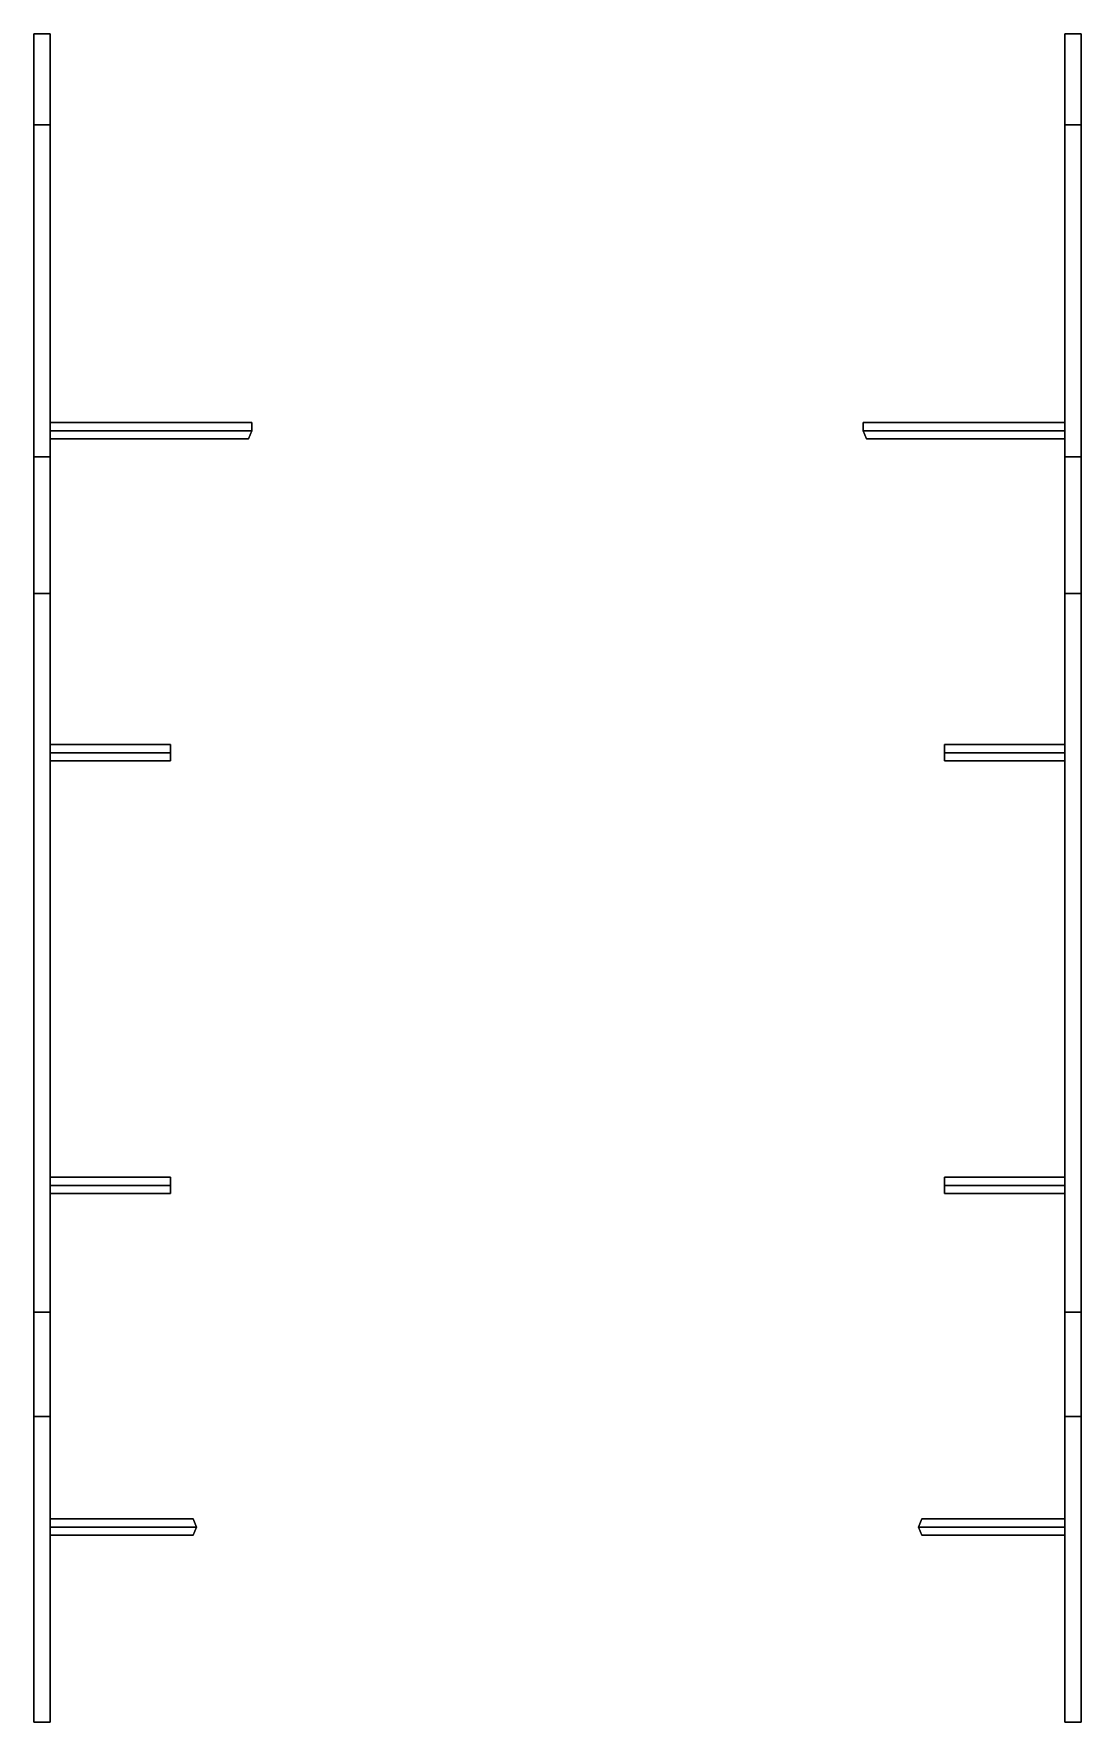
# Model space of a CAD drawing. Extents: x -1.61 to 1.61, y -2.5 to 2.69.
import ezdxf

# ---------------------------------------------------------------- set-up
doc = ezdxf.new("R2010")
doc.units = 0
doc.layers.add('SCREENS', color=4, linetype='CONTINUOUS')

msp = doc.modelspace()

# ---------------------------------------------------------------- linework, layer by layer
at = {"layer": 'SCREENS'}
for points in [[(-1.61, 2.69, 1.1), (-1.61, 2.41, 0.78), (-1.61, 2.41, 1.61), (-1.61, 2.69, 1.3)], [(-1.61, 2.69, 1.3), (-1.61, 2.41, 1.61), (-1.56, 2.41, 1.61), (-1.56, 2.69, 1.3)], [(-1.56, 2.69, 1.1), (-1.56, 2.41, 0.78), (-1.61, 2.41, 0.78), (-1.61, 2.69, 1.1)], [(-1.56, 2.69, 1.3), (-1.56, 2.69, 1.1), (-1.61, 2.69, 1.1), (-1.61, 2.69, 1.3)], [(-1.56, 2.41, 1.61), (-1.56, 2.41, 0.78), (-1.56, 2.69, 1.1), (-1.56, 2.69, 1.3)], [(1.56, 2.69, 1.1), (1.56, 2.41, 0.78), (1.56, 2.41, 1.61), (1.56, 2.69, 1.3)], [(1.61, 2.69, 1.3), (1.61, 2.69, 1.1), (1.56, 2.69, 1.1), (1.56, 2.69, 1.3)], [(1.61, 2.69, 1.1), (1.61, 2.41, 0.78), (1.56, 2.41, 0.78), (1.56, 2.69, 1.1)], [(1.56, 2.69, 1.3), (1.56, 2.41, 1.61), (1.61, 2.41, 1.61), (1.61, 2.69, 1.3)], [(1.61, 2.41, 1.61), (1.61, 2.41, 0.78), (1.61, 2.69, 1.1), (1.61, 2.69, 1.3)], [(-1.61, 1.39, 1.69), (-1.61, 2.41, 1.61), (-1.61, 2.41, 0.78), (-1.61, 1.39, 0.52)], [(-1.61, 1.39, 0.52), (-1.61, 2.41, 0.78), (-1.56, 2.41, 0.78), (-1.56, 1.39, 0.52)], [(-1.56, 1.39, 1.69), (-1.56, 2.41, 1.61), (-1.61, 2.41, 1.61), (-1.61, 1.39, 1.69)], [(-1.56, 2.41, 0.78), (-1.56, 2.41, 1.61), (-1.56, 1.39, 1.69), (-1.56, 1.39, 0.52)], [(1.56, 1.39, 1.69), (1.56, 2.41, 1.61), (1.56, 2.41, 0.78), (1.56, 1.39, 0.52)], [(1.61, 1.39, 1.69), (1.61, 2.41, 1.61), (1.56, 2.41, 1.61), (1.56, 1.39, 1.69)], [(1.56, 1.39, 0.52), (1.56, 2.41, 0.78), (1.61, 2.41, 0.78), (1.61, 1.39, 0.52)], [(1.61, 2.41, 0.78), (1.61, 2.41, 1.61), (1.61, 1.39, 1.69), (1.61, 1.39, 0.52)], [(-0.94, 1.47, 1.595), (-0.94, 1.495, 1.57), (-1.56, 1.495, 1.57), (-1.56, 1.47, 1.595)], [(-0.94, 1.495, 1.57), (-0.94, 1.47, 1.545), (-1.56, 1.47, 1.545), (-1.56, 1.495, 1.57)], [(-0.95, 1.445, 1.57), (-0.94, 1.47, 1.595), (-1.56, 1.47, 1.595), (-1.56, 1.445, 1.57)], [(-0.94, 1.47, 1.545), (-0.95, 1.445, 1.57), (-1.56, 1.445, 1.57), (-1.56, 1.47, 1.545)], [(0.94, 1.47, 1.545), (0.94, 1.495, 1.57), (1.56, 1.495, 1.57), (1.56, 1.47, 1.545)], [(0.94, 1.495, 1.57), (0.94, 1.47, 1.595), (1.56, 1.47, 1.595), (1.56, 1.495, 1.57)], [(0.95, 1.445, 1.57), (0.94, 1.47, 1.545), (1.56, 1.47, 1.545), (1.56, 1.445, 1.57)], [(0.94, 1.47, 1.595), (0.95, 1.445, 1.57), (1.56, 1.445, 1.57), (1.56, 1.47, 1.595)], [(-1.61, 1.39, 0.52), (-1.61, -1.56, 0.51), (-1.61, -1.56, 1.67), (-1.61, 1.39, 1.69)], [(-1.56, 1.39, 0.52), (-1.56, -1.56, 0.51), (-1.61, -1.56, 0.51), (-1.61, 1.39, 0.52)], [(-1.61, 1.39, 1.69), (-1.61, -1.56, 1.67), (-1.61, -1.24, 1.71), (-1.61, 0.97, 1.71)], [(-1.56, 0.97, 1.71), (-1.56, 1.39, 1.69), (-1.61, 1.39, 1.69), (-1.61, 0.97, 1.71)], [(-1.56, -1.56, 1.67), (-1.56, -1.56, 0.51), (-1.56, 1.39, 0.52), (-1.56, 1.39, 1.69)], [(-1.56, -1.24, 1.71), (-1.56, -1.56, 1.67), (-1.56, 1.39, 1.69), (-1.56, 0.97, 1.71)], [(1.56, 1.39, 0.52), (1.56, -1.56, 0.51), (1.56, -1.56, 1.67), (1.56, 1.39, 1.69)], [(1.61, 1.39, 0.52), (1.61, -1.56, 0.51), (1.56, -1.56, 0.51), (1.56, 1.39, 0.52)], [(1.56, 1.39, 1.69), (1.56, -1.56, 1.67), (1.56, -1.24, 1.71), (1.56, 0.97, 1.71)], [(1.61, 0.97, 1.71), (1.61, 1.39, 1.69), (1.56, 1.39, 1.69), (1.56, 0.97, 1.71)], [(1.61, -1.56, 1.67), (1.61, -1.56, 0.51), (1.61, 1.39, 0.52), (1.61, 1.39, 1.69)], [(1.61, -1.24, 1.71), (1.61, -1.56, 1.67), (1.61, 1.39, 1.69), (1.61, 0.97, 1.71)], [(-1.61, 0.97, 1.71), (-1.61, -1.24, 1.71), (-1.56, -1.24, 1.71), (-1.56, 0.97, 1.71)], [(1.56, 0.97, 1.71), (1.56, -1.24, 1.71), (1.61, -1.24, 1.71), (1.61, 0.97, 1.71)], [(-1.19, 0.48, 1.595), (-1.19, 0.505, 1.57), (-1.56, 0.505, 1.57), (-1.56, 0.48, 1.595)], [(-1.19, 0.505, 1.57), (-1.19, 0.48, 1.545), (-1.56, 0.48, 1.545), (-1.56, 0.505, 1.57)], [(-1.19, 0.455, 1.57), (-1.19, 0.48, 1.595), (-1.56, 0.48, 1.595), (-1.56, 0.455, 1.57)], [(-1.19, 0.48, 1.545), (-1.19, 0.455, 1.57), (-1.56, 0.455, 1.57), (-1.56, 0.48, 1.545)], [(1.19, 0.48, 1.545), (1.19, 0.505, 1.57), (1.56, 0.505, 1.57), (1.56, 0.48, 1.545)], [(1.19, 0.505, 1.57), (1.19, 0.48, 1.595), (1.56, 0.48, 1.595), (1.56, 0.505, 1.57)], [(1.19, 0.455, 1.57), (1.19, 0.48, 1.545), (1.56, 0.48, 1.545), (1.56, 0.455, 1.57)], [(1.19, 0.48, 1.595), (1.19, 0.455, 1.57), (1.56, 0.455, 1.57), (1.56, 0.48, 1.595)], [(-1.19, -0.85, 1.595), (-1.19, -0.825, 1.57), (-1.56, -0.825, 1.57), (-1.56, -0.85, 1.595)], [(-1.19, -0.825, 1.57), (-1.19, -0.85, 1.545), (-1.56, -0.85, 1.545), (-1.56, -0.825, 1.57)], [(1.19, -0.85, 1.545), (1.19, -0.825, 1.57), (1.56, -0.825, 1.57), (1.56, -0.85, 1.545)], [(1.19, -0.825, 1.57), (1.19, -0.85, 1.595), (1.56, -0.85, 1.595), (1.56, -0.825, 1.57)], [(-1.19, -0.875, 1.57), (-1.19, -0.85, 1.595), (-1.56, -0.85, 1.595), (-1.56, -0.875, 1.57)], [(-1.19, -0.85, 1.545), (-1.19, -0.875, 1.57), (-1.56, -0.875, 1.57), (-1.56, -0.85, 1.545)], [(1.19, -0.875, 1.57), (1.19, -0.85, 1.545), (1.56, -0.85, 1.545), (1.56, -0.875, 1.57)], [(1.19, -0.85, 1.595), (1.19, -0.875, 1.57), (1.56, -0.875, 1.57), (1.56, -0.85, 1.595)], [(-1.61, -1.24, 1.71), (-1.61, -1.56, 1.67), (-1.56, -1.56, 1.67), (-1.56, -1.24, 1.71)], [(1.56, -1.24, 1.71), (1.56, -1.56, 1.67), (1.61, -1.56, 1.67), (1.61, -1.24, 1.71)], [(-1.56, -1.56, 0.51), (-1.56, -2.5, 0.72), (-1.61, -2.5, 0.72), (-1.61, -1.56, 0.51)], [(-1.61, -1.56, 0.51), (-1.61, -2.5, 0.72), (-1.61, -2.5, 1.56), (-1.61, -1.56, 1.67)], [(-1.61, -1.56, 1.67), (-1.61, -2.5, 1.56), (-1.56, -2.5, 1.56), (-1.56, -1.56, 1.67)], [(-1.56, -2.5, 1.56), (-1.56, -2.5, 0.72), (-1.56, -1.56, 0.51), (-1.56, -1.56, 1.67)], [(1.61, -1.56, 0.51), (1.61, -2.5, 0.72), (1.56, -2.5, 0.72), (1.56, -1.56, 0.51)], [(1.56, -1.56, 0.51), (1.56, -2.5, 0.72), (1.56, -2.5, 1.56), (1.56, -1.56, 1.67)], [(1.56, -1.56, 1.67), (1.56, -2.5, 1.56), (1.61, -2.5, 1.56), (1.61, -1.56, 1.67)], [(1.61, -2.5, 1.56), (1.61, -2.5, 0.72), (1.61, -1.56, 0.51), (1.61, -1.56, 1.67)], [(-1.11, -1.9, 1.555), (-1.12, -1.875, 1.53), (-1.56, -1.875, 1.53), (-1.56, -1.9, 1.555)], [(-1.12, -1.875, 1.53), (-1.11, -1.9, 1.505), (-1.56, -1.9, 1.505), (-1.56, -1.875, 1.53)], [(-1.12, -1.925, 1.53), (-1.11, -1.9, 1.555), (-1.56, -1.9, 1.555), (-1.56, -1.925, 1.53)], [(-1.11, -1.9, 1.505), (-1.12, -1.925, 1.53), (-1.56, -1.925, 1.53), (-1.56, -1.9, 1.505)], [(1.12, -1.875, 1.53), (1.11, -1.9, 1.555), (1.56, -1.9, 1.555), (1.56, -1.875, 1.53)], [(1.11, -1.9, 1.505), (1.12, -1.875, 1.53), (1.56, -1.875, 1.53), (1.56, -1.9, 1.505)], [(1.11, -1.9, 1.555), (1.12, -1.925, 1.53), (1.56, -1.925, 1.53), (1.56, -1.9, 1.555)], [(1.12, -1.925, 1.53), (1.11, -1.9, 1.505), (1.56, -1.9, 1.505), (1.56, -1.925, 1.53)]]:
    msp.add_3dface(points, dxfattribs=at)

doc.saveas('drawing.dxf')
